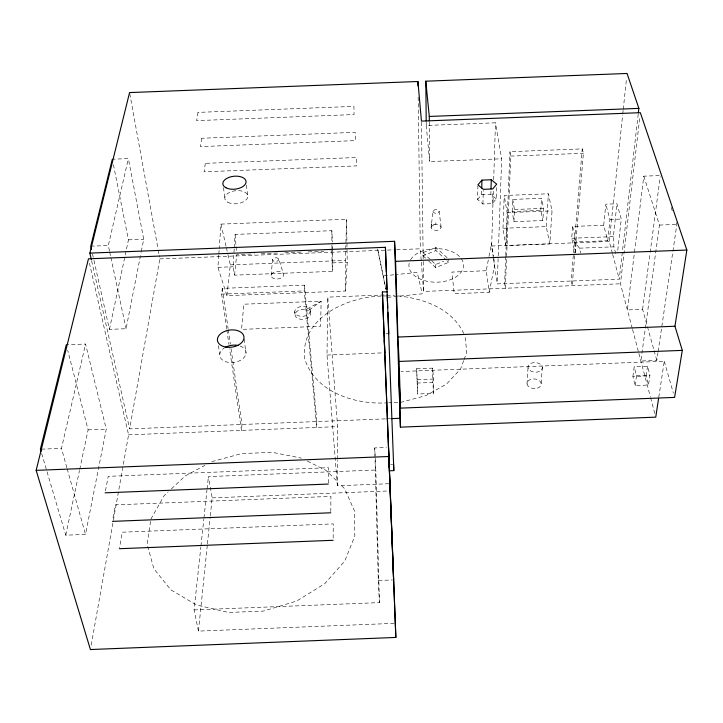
<?xml version="1.0" encoding="UTF-8"?>
<svg xmlns="http://www.w3.org/2000/svg" width="723" height="723" viewBox="0 0 723 723"><rect width="100%" height="100%" fill="white"/><g stroke="black" fill="none" stroke-linecap="round" stroke-linejoin="round"><path stroke-width="0.54" stroke-dasharray="3.62 2.71" d="M441.138 227.239L439.096 211.044L437.234 209.724L434.686 209.778L432.96 211.279L431.098 227.628L431.586 228.748C434.089 231.152 440.253 231.179 441.138 227.239L439.467 225.196L435.842 224.473L435.852 222.015M388.92 483.732L337.37 485.757L337.469 460.361M337.478 459.241L337.605 426.633L327.781 297.144L386.046 294.876M428.64 261.021L435.689 267.618L448.721 262.322L448.73 259.232M333.158 538.102L333.258 523.895L122.196 532.2L119.584 547.609M234.207 248.92L233.122 266.751L234.586 275.147L332.734 271.342L332.499 243.045M330.782 511.694L330.917 496.394L115.346 504.862L112.797 519.168M328.305 482.973L328.477 467.691L108.206 476.33L105.314 491.721M337.37 485.757L326.995 355.047L327.781 297.144M496.593 187.537L496.222 198.798L492.282 203.633L482.919 203.994L477.587 199.521L477.885 186.01M477.587 199.521L481.581 194.722L481.69 190.23M482.919 203.994L483.262 190.456M218.771 255.147L217.903 267.338L226.95 295.644L345.54 291.035L345.449 260.416L346.57 219.25L220.976 224.112L219.241 248.495M431.369 226.769L431.658 223.895L431.098 227.628M496.222 198.798L490.854 194.37L490.953 190.999M492.282 203.633L492.67 191.224M493.393 257.994L491.631 246.028L493.348 190.98M493.701 179.747L495.472 122.802L426.245 125.468L426.218 122.142M304.491 285.178L316.837 421.545L316.71 427.456L304.284 290.917L304.491 285.178L222.286 288.369L221.636 294.134L226.679 328.757M638.237 113.963L619.231 279.159L497.216 283.904L501.672 158.789L495.472 122.802M502.991 228.287L504.229 195.49L548.377 193.791L552.047 210.899L549.796 243.94L505.793 245.648L502.991 228.287L546.236 226.606L549.796 243.94M505.793 245.648L507.112 212.643L504.229 195.49M505.702 256.557L504.609 283.615L505.332 288.26L510.754 156.096L509.95 151.685L582.241 148.893L583.398 153.294L572.182 285.657L571.17 281.03L582.241 148.893M505.748 255.427L509.95 151.685M512.182 211.523L512.706 199.421L541.527 198.31L543.597 208.387L542.837 220.542L513.936 221.663L512.182 211.523L540.786 210.42L542.837 220.542M513.936 221.663L514.478 209.507L512.706 199.421M431.378 226.471L433.945 224.772L434.071 222.295M345.54 291.035L347.23 262.322L346.57 219.25M527.04 383.994L528.007 367.664M234.279 247.808L235.092 234.433L331.848 230.682L332.444 241.925M540.786 210.42L541.527 198.31M546.236 226.606L548.377 193.791M541.184 383.443L542.304 367.103M218.852 254.035L219.168 249.607M432.96 211.279C433.33 213.954 438.527 213.954 439.195 211.396M572.661 226.462L576.24 241.925L607.745 240.705L603.687 225.26L572.661 226.462L571.694 238.247L575.002 252.734M575.327 252.698L576.24 241.925M271.116 275.391L272.589 259.566L273.71 258.192L276.611 257.659L278.744 258.771L283.705 274.903L283.145 276.412C280.596 279.286 276.105 279.711 272.779 278.084L271.496 276.864L271.116 275.391L271.694 273.881C274.234 271.044 278.707 270.637 282.024 272.219L283.308 273.43M603.687 225.26L605.82 204.193L616.936 203.769L621.265 219.069L617.569 252.128M234.586 275.147L236.701 254.65L254.604 253.954M394.18 623.362L198.454 631.107L207.32 544.898M207.438 543.777L210.203 516.909M210.312 515.788L212.155 497.876L208.423 476.593L375.833 470.022L374.74 447.926L386.407 447.474M607.745 240.705L609.968 219.512L605.82 204.193M612.39 253.312L609.254 241.464L622.657 114.903M622.783 113.782L623.136 110.42M623.253 109.3L626.579 77.939M226.95 295.644L230.294 264.88L227.591 253.077M198.454 631.107L194.08 609.923L200.831 547.175M200.949 546.055L203.841 519.168M203.958 518.048L206.977 490.031M207.094 488.911L208.423 476.593M615.716 253.538L613.917 246.832L613.384 236.638L616.936 203.769M632.264 328.414L620.451 283.787L639.81 117.153M659.277 175.572L643.804 176.168L627.374 309.95L642.593 309.354L653.8 349.525M632.896 376.52L634.188 366.742L647.492 366.227L649.932 375.264L648.513 385.061L635.201 385.576L632.896 376.52L646.109 376.005L648.513 385.061M642.593 309.354L650.004 253.592M650.149 252.481L660.235 176.647M635.201 385.576L636.52 375.788L634.188 366.742M643.804 176.168L659.43 225.079L640.885 361.012L656.827 360.388L657.975 352.589M646.109 376.005L647.492 366.227M658.138 351.468L672.761 252.273M672.923 251.152L676.864 224.401L675.788 221.22M150.574 521.301L147.158 544.265L153.827 568.694L170.764 589.787L196.593 605.024L228.667 612.462L263.353 611.089L296.638 601.075L324.726 583.705L344.699 561.175L354.812 536.086L354.568 511.107L344.564 488.612L341.509 485.594M658.78 397.243L664.274 361.247L400.967 371.523M91.206 645.115L128.586 434.821L89.462 263.226M385.377 418.87L129.643 428.875L159.846 258.897L159.241 255.571M486.227 270.736L451.938 272.065L454.225 293.692L489.227 292.336L486.227 270.736L488.784 257.56M489.001 256.457L491.55 243.28L493.448 256.123M47.049 471.776L65.757 535.183L85.504 534.414L106.263 429.155L85.558 344.04L66.29 344.79M93.954 260.425L109.444 329.372L126.073 328.721L141.102 252.508M141.319 251.405L143.714 239.25L128.387 158.599L112.336 159.214M489.227 292.336L494.713 264.69L493.61 257.198M65.757 535.183L79.494 470.456M79.729 469.363L88.116 429.869L67.691 350.239M109.444 329.372L128.45 239.846L113.439 164.736M66.868 467.736L61.464 448.377L85.558 344.04M109.48 250.989L108.314 245.513L128.387 158.599M463.678 360.614L460.569 369.019L446.561 384.04L425.992 395.589L400.949 402.304L393.14 402.612M464.067 359.566L466.787 352.209L464.916 335.382M150.899 519.114L164.121 495.698L168.161 491.911M171.396 488.884L185.142 476.023L204.898 465.368M295.02 314.641A7.836 5.007 -5.2 0 0 305.675 318.843A7.836 5.007 -5.2 0 0 308.468 310.547L321.12 301.202L320.623 326.299L241.545 329.381L243.85 304.202L321.12 301.202L305.983 309.571A7.836 5.007 -5.2 0 0 295.02 314.641L294.722 311.613M431.703 260.822L435.68 264.528L443.714 261.274M447.13 257.759L435.924 247.474L422.964 252.661L423 255.734L435.942 250.556L446.371 260.153M211.812 461.636L241.744 453.565L272.444 452.363L301.401 458.129M433.945 224.772L435.842 224.473M387.537 297.352L422.241 293.809L417.225 272.435L395.282 274.65M385.965 289.806L377.632 249.092L383.217 275.861L394.189 274.758M374.74 447.926L378.274 580.515L392.481 579.954M194.08 609.923L379.43 602.602L375.833 470.022M510.754 156.096L583.398 153.294M426.245 125.468L429.643 161.572L501.672 158.789M481.581 194.722L490.854 194.37M514.478 209.507L543.597 208.387M507.112 212.643L552.047 210.899M609.968 219.512L621.265 219.069M128.45 239.846L143.714 239.25M90.755 246.191L108.314 245.513M659.43 225.079L676.864 224.401M613.384 236.638L571.694 238.247L579.475 248.17L580.596 252.96M261.319 253.692L278.093 253.041M284.808 252.779L301.59 252.128M308.305 251.875L323.967 251.261M330.682 251.008L332.914 250.917M159.846 258.897L395.517 249.76M396.638 249.715L420.316 248.793L421.265 261.139M491.631 246.028L609.254 241.464M579.475 248.17L613.917 246.832M230.294 264.88L345.449 260.416M217.903 267.338L233.122 266.751M331.956 250.691L332.02 262.91L347.23 262.322M221.636 294.134L304.284 290.917M421.355 262.259L423.597 291.432L620.451 283.787M381.22 296.105C347.157 296.873 300.162 317.903 304.636 358.536C315.047 392.472 355.427 404.952 387.564 402.828M382.322 296.059L385.639 295.933M386.742 295.888L394.487 295.59M385.974 333.8L387.862 333.728M326.995 355.047L383.678 352.833M416.674 368.766L432.679 368.134L433.547 379.042L433.637 393.375L417.641 393.999L416.674 368.766L417.641 393.999M417.388 379.674L433.547 379.042M416.927 383.063L432.779 382.44L433.637 393.375M636.52 375.788L649.932 375.264M388.676 402.783L392.02 402.657M88.116 429.869L106.263 429.155M386.498 418.825L389.869 418.689M128.586 434.821L337.605 426.633M41.491 449.164L61.464 448.377M390.763 464.374L392.634 464.302M212.155 497.876L389.128 490.926M397.722 295.897C423.425 298.337 452.128 308.531 463.732 333.475M305.983 309.571L308.468 310.547M307.347 461.093L326.2 470.492L337.388 481.527M447.157 260.876L448.721 262.322M422.964 252.661L430.908 260.081M423 255.734L427.835 260.271M671.134 207.402L672.562 211.649M41.654 453.502L46.733 470.7M664.274 361.247L673.375 393.149M654.098 350.619L656.827 360.388M67.176 468.811L85.504 534.414M278.744 258.771L278.626 260.163C277.189 261.871 272.978 262.232 272.589 259.566M612.67 254.388L619.231 279.159M632.553 329.498L638.59 352.318M638.87 353.402L650.311 396.638M650.601 397.722L654.884 413.918M220.976 224.112L226.127 246.642M226.371 247.718L227.347 252.011M91.613 260.795L129.643 428.875M92.481 253.854L93.71 259.331M109.715 252.083L110.655 256.466M110.881 257.56L126.073 328.721M383.217 275.861L385.802 288.757M129.779 93.692L158.03 248.92M158.238 250.022L159.042 254.46M218.436 345.585L219.765 354.288M493.556 259.078L497.216 283.904M222.286 288.369L228.097 328.531M228.26 329.652L230.357 344.157M231.008 348.613L241.97 424.482L241.473 430.402L229.607 348.866M226.841 329.878L228.956 344.392M244.121 339.114L246.028 353.267M223.47 187.573L224.817 197.596M246.398 185.124L247.609 195.156M310.384 310.998A7.854 4.998 -5.2 0 1 298.509 315.843A7.854 4.998 -5.2 0 1 298.771 307.148A7.854 4.998 -5.2 0 1 310.384 310.998L310.646 313.999M332.02 262.91L332.734 271.342M235.092 234.433L235.987 245.666M236.078 246.787L236.43 251.279M378.274 580.515L379.43 602.602M418.147 97.216L420.316 248.793M421.464 122.241L423.597 291.432M432.679 368.134L432.779 382.44M429.326 122.088L429.643 161.572M435.924 247.474L435.942 250.556M435.68 264.528L435.689 267.618M331.848 230.682L331.92 244.022M331.929 245.133L331.947 249.58M461.301 258.644A27.311 16.774 -0.4 0 1 438.78 282.106A27.311 16.774 -0.4 0 1 409.598 261.834M410.601 259.756A27.311 16.774 -0.4 0 1 434.713 248.676A27.311 16.774 -0.4 0 1 460.668 257.813M240.153 346.001A13.231 8.64 -8.2 0 1 243.163 358.436A13.231 8.64 -8.2 0 1 223.778 360.867A13.231 8.64 -8.2 0 1 224.266 347.989M205.323 163.344L204.085 171.794L356.728 165.901L356.602 157.506L205.323 163.344M201.708 138.256L200.416 146.597L355.409 140.624L355.291 132.336L201.708 138.256M197.994 112.39L196.638 120.624L354.053 114.559L353.945 106.389L197.994 112.39M534.921 388.576L532.146 388.305A7.131 4.835 4.1 0 1 528.549 380.506A7.131 4.835 4.1 0 1 540.343 381.627A7.131 4.835 4.1 0 1 534.921 388.576M227.872 202.286A11.559 6.516 -6.3 0 0 247.302 198.301A11.559 6.516 -6.3 0 0 233.728 191.017A11.559 6.516 -6.3 0 0 227.872 202.286M530.004 370.574A7.212 4.817 3.9 0 0 542.087 368.974A7.212 4.817 3.9 0 0 533.384 362.657A7.212 4.817 3.9 0 0 530.004 370.574"/><path stroke-width="1.08" d="M481.744 187.98L481.934 180.117L491.288 179.756L496.71 184.157L492.734 188.965L483.289 189.327L477.903 184.88L481.934 180.117M491.016 188.748L491.288 179.756M638.364 112.842L638.879 108.378L627.049 73.466L425.811 81.193L426.209 121.039M658.608 398.346L655.743 417.153L400.415 427.148L394.559 241.292L89.878 253.104L91.369 259.702M400.415 427.148L398.716 371.613L400.533 408.124L674.595 397.406L682.295 350.384L674.948 326.245L686.85 250.041L640.334 112.68L421.446 121.112L417.921 81.5L129.571 92.58L89.878 253.104M389.995 483.696L395.852 637.442L90.42 649.534L36.15 470.348L88.459 258.825L385.431 247.311L393.836 470.619L389.498 470.79M66.29 344.79L40.389 449.209L41.021 451.36M112.336 159.214L90.755 246.191L91.496 249.48M425.811 81.193L429.281 116.448L638.879 108.378M394.559 241.292L395.598 261.346L686.85 250.041M395.852 637.442L382.404 291.984L387.32 291.794M395.598 261.346L397.894 337.035L674.948 326.245M397.894 337.035L399.123 361.428L682.295 350.384M390.998 418.644L399.982 418.292M36.15 470.348L388.631 456.52M105.106 492.824L328.296 484.058M112.408 521.373L330.773 512.788M119.394 548.712L333.14 540.289M387.166 294.83L387.718 307.799M387.908 312.309L388.811 333.692M393.574 464.265L393.836 470.619M382.404 291.984L390.257 490.881M389.299 465.495L389.381 467.609M384.311 340.108L384.79 352.797M388.531 447.383L393.574 579.909M385.431 247.311L386.317 271.622M386.444 274.939L386.968 289.308M399.123 361.428L400.533 408.124M417.921 81.5L417.984 85.992M429.281 116.448L429.317 120.967M225.178 347.438A13.231 8.64 -8.2 0 1 238.174 345.449M225.938 187.763A11.658 6.471 -6.2 0 0 245.549 183.796A11.658 6.471 -6.2 0 0 231.866 176.566A11.658 6.471 -6.2 0 0 225.938 187.763M223.389 346.453A13.376 8.613 -8.1 0 0 243.976 338.03A13.376 8.613 -8.1 0 0 224.736 331.36A13.376 8.613 -8.1 0 0 223.389 346.453"/></g></svg>
